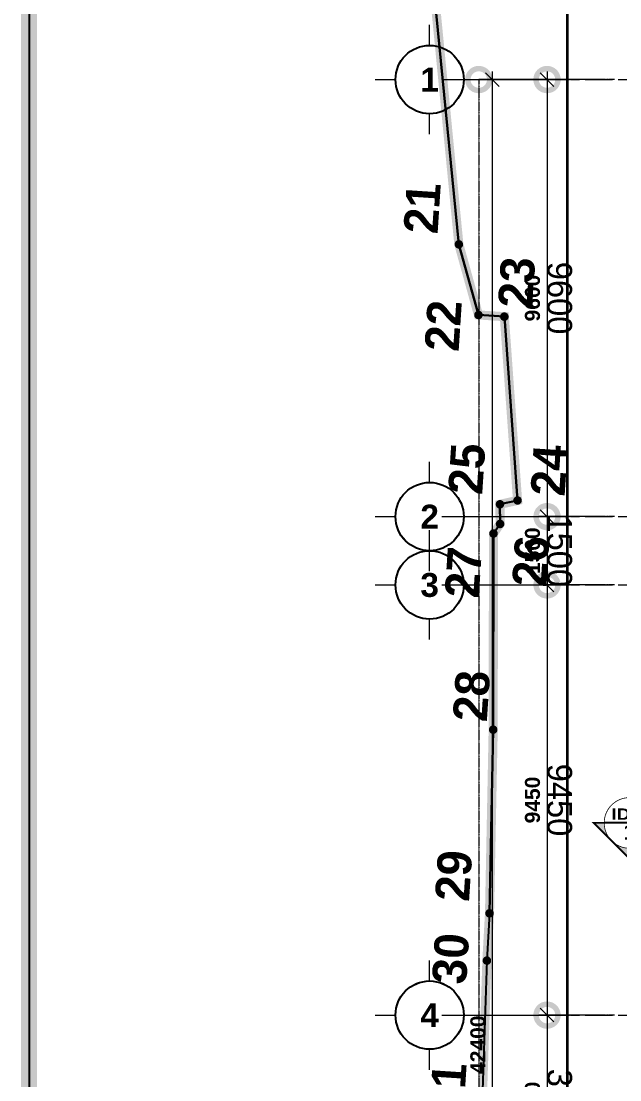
# Model space of a CAD drawing. Header units: millimetres. Extents: x -100356 to 314685, y 446 to 1273965.
# Drawn here: x 17056 to 30212, y 611034 to 634287 of the extents above; entities that cross this region are included whole.
import ezdxf
from ezdxf.enums import TextEntityAlignment as Align
from ezdxf.xclip import XClip

# ---------------------------------------------------------------- set-up
doc = ezdxf.new("R2010")
doc.units = ezdxf.units.MM
doc.header["$XCLIPFRAME"] = 2
for name, pattern in [('20180221 BF$0$DASHDOT', [1, 0.5, -0.25, 0, -0.25]), ('CENTER', [2, 1.25, -0.25, 0.25, -0.25]), ('CENTER2', [28.575, 19.05, -3.175, 3.175, -3.175]), ('DASHED', [0.75, 0.5, -0.25]), ('gf$0$CENTER2', [28.575, 19.05, -3.175, 3.175, -3.175]), ('gf$0$Kume - Grid Line', [10.5, 6, -1.25, 2, -1.25]), ('Kume - Grid Line', [10.5, 6, -1.25, 2, -1.25])]:
    doc.linetypes.add(name, pattern=pattern)
doc.layers.get('DEFPOINTS').update_dxf_attribs({"lineweight": 13})
for name, color, linetype in [('20180221 BF$0$10', 1, 'Continuous'), ('20180221 BF$0$sohieu_diem', 2, 'Continuous'), ('20180221 BF$0$TREE', 99, 'Continuous')]:
    doc.layers.add(name, color=color, linetype=linetype)
for name, color, linetype, lineweight in [('20180221 BF$0$setback', 1, 'Continuous', 13), ('20180330-Ascent Plaza-TP-Ban ve so bo$0$KÍNH', 150, 'Continuous', 9), ('A-_ANOT----_D', 7, 'Continuous', 5), ('A.Axis', 251, 'CENTER2', 13), ('A.Concrete', 7, 'Continuous', 25), ('gf$0$A.Axis', 251, 'gf$0$CENTER2', 13), ('LDIM OUT', 250, 'Continuous', 13), ('LGI', 250, 'CENTER', 9), ('luoicot', 30, 'Continuous', 13), ('net thay', 137, 'Continuous', 15), ('TEXT', 6, 'Continuous', 20), ('TXT', 1, 'Continuous', 25)]:
    doc.layers.add(name, color=color, linetype=linetype, lineweight=lineweight)
doc.layers.add('@area depoint', color=8, linetype='Continuous', lineweight=35, plot=False)
doc.styles.add('20180221 BF$0$VAPTIMN', font='VNI-Aptima-Bold.TTF')
doc.styles.add('ARIAL', font='Font - TrueType - Arial Bold.ttf')
doc.styles.add('Arial_4', font='Font - TrueType - Arial.ttf', dxfattribs={"width": 0.95, "height": 540})
doc.styles.add('PSDG - Title', font='seguisb_0.ttf', dxfattribs={"height": 2.5})
doc.dimstyles.new('A3_-_A4_1', dxfattribs={"dimscale": 304.8, "dimtxt": 550.940076, "dimasz": 3.149606, "dimexe": 0, "dimexo": 0.0625, "dimgap": 0, "dimtad": 1, "dimdec": 0, "dimzin": 0, "dimdsep": 46, "dimtxsty": 'Arial_4', "dimblk1": 'DOTSMALL', "dimblk2": 'DOTSMALL', "dimsah": 1, "dimcen": 0.09, "dimazin": 0, "dimtfac": 1, "dimtdec": 4, "dimtix": 1, "dimtmove": 0, "dimatfit": 3, "dimfxl": 4.92126, "dimfxlon": 1, "dimtvp": 1, "dimtolj": 1, "dimtzin": 0, "dimarcsym": 2})
doc.dimstyles.new('A3_-_A4_2', dxfattribs={"dimscale": 304.8, "dimtxt": 550.940076, "dimasz": 3.149606, "dimexe": 0, "dimexo": 0.0625, "dimgap": 0, "dimtad": 1, "dimdec": 0, "dimzin": 0, "dimdsep": 46, "dimtxsty": 'Arial_4', "dimblk1": 'DOTSMALL', "dimblk2": 'DOTSMALL', "dimsah": 1, "dimcen": 0.09, "dimazin": 0, "dimtfac": 1, "dimtdec": 4, "dimtix": 1, "dimtmove": 2, "dimatfit": 3, "dimfxl": 4.92126, "dimfxlon": 1, "dimtvp": 1, "dimtolj": 1, "dimtzin": 0, "dimarcsym": 2})
doc.dimstyles.new('TL 150 OUT', dxfattribs={"dimscale": 150, "dimtxt": 2.2, "dimasz": 2, "dimexe": 1.2, "dimexo": 1.5, "dimgap": 1, "dimtad": 1, "dimdec": 0, "dimdsep": 46, "dimtxsty": 'ARIAL', "dimblk": 'OBLIQUE', "dimcen": 2, "dimdle": 1.2, "dimclrd": 256, "dimclre": 256, "dimclrt": 4, "dimaunit": 1, "dimadec": 0, "dimazin": 0, "dimtfac": 1, "dimtdec": 0, "dimtix": 1, "dimtmove": 2, "dimatfit": 3, "dimfxl": 1, "dimtolj": 1, "dimtzin": 0, "dimarcsym": 0})

# ---------------------------------------------------------------- blocks, each defined once
blk = doc.blocks.new('_Oblique')
at = {"color": 0, "linetype": 'ByBlock', "lineweight": -2}
blk.add_line((-0.5, -0.5), (0.5, 0.5), dxfattribs=at)
blk = doc.blocks.new('*D493')
at = {"layer": 'DEFPOINTS', "color": 0, "ltscale": 1000, "transparency": 16777216}
for p in [(2129, 9600), (3629, 9600), (2129, 0)]:
    blk.add_point(p, dxfattribs=at)
at = {"layer": 'LDIM OUT', "lineweight": -2, "ltscale": 1000, "transparency": 16777216}
for p, q in [((3629, -180), (3629, 9780)), ((2354, 9600), (3809, 9600)), ((2354, 0), (3809, 0))]:
    blk.add_line(p, q, dxfattribs=at)
at = {"layer": 'LDIM OUT', "lineweight": -2, "ltscale": 1000, "transparency": 16777216, "xscale": 300, "yscale": 300, "zscale": 300}
for p, rotation in [((3629, 9600), 90), ((3629, 0), 270)]:
    blk.add_blockref('_Oblique', p, dxfattribs=dict(at, rotation=rotation))
at = {"layer": 'LDIM OUT', "color": 4, "ltscale": 1000, "transparency": 16777216, "insert": (3947, 4800), "char_height": 330, "attachment_point": 5, "rotation": 270, "style": 'ARIAL'}
blk.add_mtext('\\A1;9600', dxfattribs=at)
blk = doc.blocks.new('*D494')
at = {"layer": 'DEFPOINTS', "color": 0, "ltscale": 1000, "transparency": 16777216}
for p in [(2129, 11100), (3629, 11100), (2129, 9600)]:
    blk.add_point(p, dxfattribs=at)
at = {"layer": 'LDIM OUT', "lineweight": -2, "ltscale": 1000, "transparency": 16777216}
for p, q in [((3629, 9420), (3629, 11280)), ((2354, 11100), (3809, 11100)), ((2354, 9600), (3809, 9600))]:
    blk.add_line(p, q, dxfattribs=at)
at = {"layer": 'LDIM OUT', "lineweight": -2, "ltscale": 1000, "transparency": 16777216, "xscale": 300, "yscale": 300, "zscale": 300}
for p, rotation in [((3629, 11100), 90), ((3629, 9600), 270)]:
    blk.add_blockref('_Oblique', p, dxfattribs=dict(at, rotation=rotation))
at = {"layer": 'LDIM OUT', "color": 4, "ltscale": 1000, "transparency": 16777216, "insert": (3947, 10350), "char_height": 330, "attachment_point": 5, "rotation": 270, "style": 'ARIAL'}
blk.add_mtext('\\A1;1500', dxfattribs=at)
blk = doc.blocks.new('*D495')
at = {"layer": 'DEFPOINTS', "color": 0, "ltscale": 1000, "transparency": 16777216}
for p in [(2129, 20550), (3629, 20550), (2129, 11100)]:
    blk.add_point(p, dxfattribs=at)
at = {"layer": 'LDIM OUT', "lineweight": -2, "ltscale": 1000, "transparency": 16777216}
for p, q in [((3629, 10920), (3629, 20730)), ((2354, 20550), (3809, 20550)), ((2354, 11100), (3809, 11100))]:
    blk.add_line(p, q, dxfattribs=at)
at = {"layer": 'LDIM OUT', "lineweight": -2, "ltscale": 1000, "transparency": 16777216, "xscale": 300, "yscale": 300, "zscale": 300}
for p, rotation in [((3629, 20550), 90), ((3629, 11100), 270)]:
    blk.add_blockref('_Oblique', p, dxfattribs=dict(at, rotation=rotation))
at = {"layer": 'LDIM OUT', "color": 4, "ltscale": 1000, "transparency": 16777216, "insert": (3947, 15825), "char_height": 330, "attachment_point": 5, "rotation": 270, "style": 'ARIAL'}
blk.add_mtext('\\A1;9450', dxfattribs=at)
blk = doc.blocks.new('*D496')
at = {"layer": 'DEFPOINTS', "color": 0, "ltscale": 1000, "transparency": 16777216}
for p in [(2129, 24500), (3629, 24500), (2129, 20550)]:
    blk.add_point(p, dxfattribs=at)
at = {"layer": 'LDIM OUT', "lineweight": -2, "ltscale": 1000, "transparency": 16777216}
for p, q in [((3629, 20370), (3629, 24680)), ((2354, 24500), (3809, 24500)), ((2354, 20550), (3809, 20550))]:
    blk.add_line(p, q, dxfattribs=at)
at = {"layer": 'LDIM OUT', "lineweight": -2, "ltscale": 1000, "transparency": 16777216, "xscale": 300, "yscale": 300, "zscale": 300}
for p, rotation in [((3629, 24500), 90), ((3629, 20550), 270)]:
    blk.add_blockref('_Oblique', p, dxfattribs=dict(at, rotation=rotation))
at = {"layer": 'LDIM OUT', "color": 4, "ltscale": 1000, "transparency": 16777216, "insert": (3947, 22525), "char_height": 330, "attachment_point": 5, "rotation": 270, "style": 'ARIAL'}
blk.add_mtext('\\A1;3950', dxfattribs=at)
blk = doc.blocks.new('*D509')
at = {"layer": 'DEFPOINTS', "color": 0, "ltscale": 1000, "transparency": 16777216}
for p in [(2129, 42400), (2129, 0), (4829, 0)]:
    blk.add_point(p, dxfattribs=at)
at = {"layer": 'LDIM OUT', "lineweight": -2, "ltscale": 1000, "transparency": 16777216}
for p, q in [((4829, 42580), (4829, -180)), ((2354, 42400), (5009, 42400)), ((2354, 0), (5009, 0))]:
    blk.add_line(p, q, dxfattribs=at)
at = {"layer": 'LDIM OUT', "lineweight": -2, "ltscale": 1000, "transparency": 16777216, "xscale": 300, "yscale": 300, "zscale": 300}
for p, rotation in [((4829, 42400), 90), ((4829, 0), 270)]:
    blk.add_blockref('_Oblique', p, dxfattribs=dict(at, rotation=rotation))
at = {"layer": 'LDIM OUT', "color": 4, "ltscale": 1000, "transparency": 16777216, "insert": (5147, 21200), "char_height": 330, "attachment_point": 5, "rotation": 270, "style": 'ARIAL'}
blk.add_mtext('\\A1;42400', dxfattribs=at)
blk = doc.blocks.new('BLOCK TRUC')
for p, q in [((0, 500), (0, 800)), ((500, 0), (800, 0)), ((-800, 0), (-500, 0)), ((0, -800), (0, -500))]:
    blk.add_line(p, q)
at = {"lineweight": 25}
blk.add_circle((0, 0), 500, dxfattribs=at)
at = {"style": 'ARIAL'}
blk.add_attdef('1-2', text='', height=350, rotation=0, dxfattribs=at).set_placement((0, 0), align=Align.MIDDLE_CENTER)
blk = doc.blocks.new('_DotSmall')
at = {"color": 0, "linetype": 'ByBlock', "const_width": 0.5}
blk.add_lwpolyline([(-0.0625, 0, 1), (0.0625, 0, 1)], format="xyb", close=True, dxfattribs=at)
blk = doc.blocks.new('*D521')
at = {"layer": 'A.Axis', "color": 0, "lineweight": -2, "transparency": 16777216}
for p, q in [((44548, -1500), (46029, -1500)), ((46029, -11100), (46029, -1500)), ((44548, -11100), (46029, -11100))]:
    blk.add_line(p, q, dxfattribs=at)
at = {"layer": 'DEFPOINTS', "color": 0, "transparency": 16777216}
for p in [(44529, -1500), (46029, -1500), (44529, -11100)]:
    blk.add_point(p, dxfattribs=at)
at = {"layer": 'A.Axis', "color": 0, "lineweight": -2, "transparency": 16777216, "xscale": 960, "yscale": 960, "zscale": 960}
for p, rotation in [((46029, -1500), 90), ((46029, -11100), 270)]:
    blk.add_blockref('_DotSmall', p, dxfattribs=dict(at, rotation=rotation))
at = {"layer": 'A.Axis', "color": 0, "transparency": 16777216, "insert": (45753, -6300), "char_height": 540, "attachment_point": 5, "rotation": 90, "style": 'Arial_4'}
blk.add_mtext('\\A1;9600', dxfattribs=at)
blk = doc.blocks.new('*D522')
at = {"layer": 'A.Axis', "color": 0, "lineweight": -2, "transparency": 16777216}
for p, q in [((44548, 0), (46029, 0)), ((46029, -1500), (46029, 0)), ((44548, -1500), (46029, -1500))]:
    blk.add_line(p, q, dxfattribs=at)
at = {"layer": 'DEFPOINTS', "color": 0, "transparency": 16777216}
for p in [(44529, 0), (46029, 0), (44529, -1500)]:
    blk.add_point(p, dxfattribs=at)
at = {"layer": 'A.Axis', "color": 0, "lineweight": -2, "transparency": 16777216, "xscale": 960, "yscale": 960, "zscale": 960}
for p, rotation in [((46029, 0), 90), ((46029, -1500), 270)]:
    blk.add_blockref('_DotSmall', p, dxfattribs=dict(at, rotation=rotation))
at = {"layer": 'A.Axis', "color": 0, "transparency": 16777216, "insert": (45753, -750), "char_height": 540, "attachment_point": 5, "rotation": 90, "style": 'Arial_4'}
blk.add_mtext('\\A1;1500', dxfattribs=at)
blk = doc.blocks.new('*D523')
at = {"layer": 'A.Axis', "color": 0, "lineweight": -2, "transparency": 16777216}
for p, q in [((44548, 9450), (46029, 9450)), ((46029, 0), (46029, 9450)), ((44548, 0), (46029, 0))]:
    blk.add_line(p, q, dxfattribs=at)
at = {"layer": 'DEFPOINTS', "color": 0, "transparency": 16777216}
for p in [(44529, 9450), (46029, 9450), (44529, 0)]:
    blk.add_point(p, dxfattribs=at)
at = {"layer": 'A.Axis', "color": 0, "lineweight": -2, "transparency": 16777216, "xscale": 960, "yscale": 960, "zscale": 960}
for p, rotation in [((46029, 9450), 90), ((46029, 0), 270)]:
    blk.add_blockref('_DotSmall', p, dxfattribs=dict(at, rotation=rotation))
at = {"layer": 'A.Axis', "color": 0, "transparency": 16777216, "insert": (45753, 4725), "char_height": 540, "attachment_point": 5, "rotation": 90, "style": 'Arial_4'}
blk.add_mtext('\\A1;9450', dxfattribs=at)
blk = doc.blocks.new('*D524')
at = {"layer": 'A.Axis', "color": 0, "lineweight": -2, "transparency": 16777216}
for p, q in [((44548, 13400), (46029, 13400)), ((46029, 9450), (46029, 13400)), ((44548, 9450), (46029, 9450))]:
    blk.add_line(p, q, dxfattribs=at)
at = {"layer": 'DEFPOINTS', "color": 0, "transparency": 16777216}
for p in [(44529, 13400), (46029, 13400), (44529, 9450)]:
    blk.add_point(p, dxfattribs=at)
at = {"layer": 'A.Axis', "color": 0, "lineweight": -2, "transparency": 16777216, "xscale": 960, "yscale": 960, "zscale": 960}
for p, rotation in [((46029, 13400), 90), ((46029, 9450), 270)]:
    blk.add_blockref('_DotSmall', p, dxfattribs=dict(at, rotation=rotation))
at = {"layer": 'A.Axis', "color": 0, "transparency": 16777216, "insert": (45753, 11425), "char_height": 540, "attachment_point": 5, "rotation": 90, "style": 'Arial_4'}
blk.add_mtext('\\A1;3950', dxfattribs=at)
blk = doc.blocks.new('*D536')
at = {"layer": 'A.Axis', "color": 0, "lineweight": -2, "transparency": 16777216}
for p, q in [((46048, 31300), (47529, 31300)), ((47529, 31300), (47529, 14376)), ((47529, -11100), (47529, 12426)), ((46048, -11100), (47529, -11100))]:
    blk.add_line(p, q, dxfattribs=at)
at = {"layer": 'DEFPOINTS', "color": 0, "transparency": 16777216}
for p in [(46029, 31300), (47529, 31300), (46029, -11100)]:
    blk.add_point(p, dxfattribs=at)
at = {"layer": 'A.Axis', "color": 0, "lineweight": -2, "transparency": 16777216, "xscale": 960, "yscale": 960, "zscale": 960}
for p, rotation in [((47529, 31300), 90), ((47529, -11100), 270)]:
    blk.add_blockref('_DotSmall', p, dxfattribs=dict(at, rotation=rotation))
at = {"layer": 'A.Axis', "color": 0, "transparency": 16777216, "insert": (46828, 12426), "char_height": 540, "attachment_point": 1, "rotation": 90, "line_spacing_factor": 0.941778, "style": 'Arial_4'}
blk.add_mtext('\\A1;42400', dxfattribs=at)
blk = doc.blocks.new('*U593')
h = blk.add_hatch(color=256)
h.paths.add_polyline_path([(0, 7.86), (-3.93, 3.93, -0.198912), (0, 5.56, -0.198912), (3.93, 3.93)])
h.paths.add_polyline_path([(3.93, 3.93, -0.198912), (5.56, 0), (7.86, 0)])
h.paths.add_polyline_path([(-3.93, 3.93), (-7.86, 0), (-5.56, 0, -0.198912)])
at = {"color": 1}
blk.add_line((5.56, 0), (-5.56, 0), dxfattribs=at)
for points, const_width in [([(-5.56, 0), (-7.86, 0), (0, 7.86), (7.86, 0), (5.56, 0)], 0.397), ([(7.86, 6.35), (7.86, 0)], 1)]:
    blk.add_lwpolyline(points, dxfattribs=dict(const_width=const_width))
at = {"const_width": 0.167}
blk.add_lwpolyline([(-5.56, 0, -0.414214), (0, 5.56, -0.414214), (5.56, 0, -0.414214), (0, -5.56, -0.414214), (-5.56, 0, -1.041379)], format="xyb", dxfattribs=at)
at = {"linetype": 'DASHED', "ltscale": 2, "const_width": 0.1}
blk.add_lwpolyline([(5.56, 0), (7.86, 0)], dxfattribs=at)
at = {"color": 2, "style": 'PSDG - Title'}
blk.add_attdef('#', text='', height=2.38, dxfattribs=at).set_placement((0, 1.98), align=Align.MIDDLE_CENTER)
at = {"color": 2, "style": 'PSDG - Title', "width": 0.998746}
blk.add_attdef('A100', text='', height=2.38, dxfattribs=at).set_placement((-3.97, -3.18), (3.97, -3.18), align=Align.FIT)
blk = doc.blocks.new('SECTION SYMBOL 2')
at = {"layer": 'TXT'}
ref = blk.add_blockref('*U593', (-38519, -5228, 0), dxfattribs=dict(at, xscale=-100, yscale=100, zscale=100, rotation=180))
ref.add_attrib('#', '1', dxfattribs={"layer": '0', "color": 2, "height": 333, "style": 'ARIAL'}).set_placement((-38519, -5428, 0), align=Align.MIDDLE_CENTER)
ref.add_attrib('A100', 'ID-#', dxfattribs={"layer": '0', "color": 2, "height": 250, "style": 'ARIAL', "width": 1.186702}).set_placement((-38916, -5160, 0), (-38133, -5160, 0), align=Align.FIT)
blk = doc.blocks.new('20180221 BF$0$hientrang')
at = {"layer": '20180221 BF$0$10', "color": 1, "linetype": 'Continuous'}
for p, q in [((-71608, 106512, 0), (-64687, 107633, 0)), ((-77900, 105350, 0), (-82200, 105085, 0)), ((-86230, 104910, 0), (-82200, 105085, 0))]:
    blk.add_line(p, q, dxfattribs=at)
at = {"layer": '20180221 BF$0$10', "color": 1}
for p, q in [((-64687, 107633, 0), (-71608, 106512, 0)), ((-71608, 106512, 0), (-73129, 105984, 0)), ((-73129, 105984, 0), (-73130, 105414, 0)), ((-77900, 105350, 0), (-82200, 105085, 0)), ((-77680, 105219, 0), (-77900, 105350, 0)), ((-73130, 105414, 0), (-77140, 104869, 0)), ((-77250, 105249, 0), (-77680, 105219, 0)), ((-77140, 104869, 0), (-77250, 105249, 0)), ((-87270, 104902, 0), (-90121, 104815, 0)), ((-86230, 104910, 0), (-87270, 104902, 0)), ((-82200, 105085, 0), (-86230, 104910, 0))]:
    blk.add_line(p, q, dxfattribs=at)
at = {"layer": '20180221 BF$0$10', "color": 1, "linetype": 'Continuous', "elevation": 0}
for points in [[(-77900, 105350), (-77680, 105219), (-77250, 105249), (-77140, 104869), (-73130, 105414), (-73129, 105984), (-71608, 106512)], [(-86230, 104910), (-87270, 104902), (-90121, 104815)]]:
    blk.add_lwpolyline(points, dxfattribs=at)
at = {"layer": '20180221 BF$0$setback', "color": 1, "linetype": '20180221 BF$0$DASHDOT', "ltscale": 200, "const_width": 200, "elevation": 0}
blk.add_lwpolyline([(-64687, 107633), (-71608, 106512), (-73129, 105984), (-73130, 105414), (-77140, 104869), (-77250, 105249), (-77680, 105219), (-77900, 105350), (-82200, 105085), (-86230, 104910), (-87270, 104902), (-90121, 104815), (-91714, 102077), (-92674, 102048), (-92312, 95898), (-95312, 95702), (-99272, 95417), (-103263, 95232), (-108843, 94729), (-111844, 94613), (-113704, 94445), (-110540, 43326), (-98301, 45606), (-91530, 9756)], dxfattribs=at)
at = {"layer": '20180221 BF$0$sohieu_diem', "color": 3, "const_width": 93.8, "elevation": 0}
for points in [[(-71655, 106512, 1), (-71562, 106512, 1)], [(-73176, 105984, 1), (-73082, 105984, 1)], [(-77947, 105350, 1), (-77853, 105350, 1)], [(-77297, 105249, 1), (-77203, 105249, 1)], [(-73177, 105414, 1), (-73083, 105414, 1)], [(-82247, 105085, 1), (-82153, 105085, 1)], [(-77727, 105220, 1), (-77633, 105219, 1)], [(-87317, 104902, 1), (-87224, 104902, 1)], [(-86277, 104910, 1), (-86184, 104910, 1)], [(-77187, 104869, 1), (-77094, 104869, 1)]]:
    blk.add_lwpolyline(points, format="xyb", close=True, dxfattribs=at)
at = {"layer": '20180221 BF$0$sohieu_diem', "color": 3, "style": '20180221 BF$0$VAPTIMN'}
for s, p in [('21', (-71423, 106993, 0)), ('22', (-73972, 106368, 0)), ('27', (-79349, 105584, 0)), ('25', (-77076, 105653, 0)), ('30', (-87834, 105327, 0)), ('29', (-86014, 105376, 0)), ('31', (-90682, 105203, 0)), ('28', (-82050, 105235, 0)), ('23', (-72922, 104819, 0)), ('26', (-79012, 104122, 0)), ('24', (-76997, 103843, 0))]:
    blk.add_text(s, height=750, rotation=359.9273, dxfattribs=at).set_placement(p)
blk = doc.blocks.new('gf$0$grid tower-gf')
at = {"layer": 'gf$0$A.Axis', "linetype": 'gf$0$Kume - Grid Line', "lineweight": 9, "ltscale": 100}
for p, q in [((48341.2, -0.1), (-14918.8, -0.1)), ((48341.2, -1500.1), (-14918.8, -1500.1)), ((48341.2, -11100.1), (-14918.8, -11100.1))]:
    blk.add_line(p, q, dxfattribs=at)
blk = doc.blocks.new('X-GRID')
at = {"layer": 'LGI', "ltscale": 1500}
for p, q in [((5008.8, 20550), (-25023.2, 20550)), ((5008.8, 11100), (-57318.6, 11100)), ((5008.8, 9600), (-57318.6, 9600)), ((5008.8, 0), (-57318.6, 0))]:
    blk.add_line(p, q, dxfattribs=at)
at = {"xscale": 1.5, "yscale": 1.5, "zscale": 1.5, "rotation": 180}
for p, values in [((6208.8, 20550), {'1-2': '4'}), ((6208.8, 11100), {'1-2': '3'}), ((6208.8, 9600), {'1-2': '2'}), ((6208.8, 0), {'1-2': '1'})]:
    blk.add_blockref('BLOCK TRUC', p, dxfattribs=at).add_auto_attribs(values)
at = {"layer": 'LDIM OUT', "ltscale": 1000}
for base, p1, p2, picture, middle in [((4828.8, 0), (2128.8, 42400), (2128.8, 0), '*D509', (5147.3, 21200)), ((3628.8, 24500), (2128.8, 20550), (2128.8, 24500), '*D496', (3947.4, 22525)), ((3628.8, 20550), (2128.8, 11100), (2128.8, 20550), '*D495', (3947.3, 15825)), ((3628.8, 11100), (2128.8, 9600), (2128.8, 11100), '*D494', (3947.3, 10350)), ((3628.8, 9600), (2128.8, 0), (2128.8, 9600), '*D493', (3947.3, 4800))]:
    dim = blk.add_linear_dim(base=base, p1=p1, p2=p2, angle=90, dimstyle='TL 150 OUT', override={"dimtad": 4}, dxfattribs=at)
    dim.commit()
    dim.dimension.update_dxf_attribs({"geometry": picture, "text_midpoint": middle})
blk = doc.blocks.new('A$C60262ED2')
at = {"rotation": 180}
blk.add_blockref('X-GRID', (7409, 51484, 0), dxfattribs=at)
blk = doc.blocks.new('column')
at = {"layer": 'luoicot', "ltscale": 0.5}
blk.add_blockref('A$C60262ED2', (-47109, -40384, 0), dxfattribs=at)
blk = doc.blocks.new('grid tower')
at = {"layer": 'A.Axis', "linetype": 'Kume - Grid Line', "lineweight": 9, "ltscale": 100}
for p, q in [((48341.2, 9449.9), (17376.6, 9449.9)), ((48341.2, -0.1), (-14918.8, -0.1)), ((48341.2, -1500.1), (-14918.8, -1500.1)), ((48341.2, -11100.1), (-14918.8, -11100.1))]:
    blk.add_line(p, q, dxfattribs=at)
at = {"layer": 'A.Axis'}
dim = blk.add_linear_dim(base=(47528.6, 31299.9), p1=(46028.6, -11100.1), p2=(46028.6, 31299.9), angle=90, dimstyle='A3_-_A4_2', override={"dimpost": '<>', "dimfxl": 42399.999999}, dxfattribs=at)
dim.commit()
dim.dimension.update_dxf_attribs({"geometry": '*D536', "text_midpoint": (47187.5, 13400.8), "dimtype": 128, "text_rotation": 90})
for base, p1, p2, override, picture, middle in [((46028.6, 13399.9), (44528.6, 9449.9), (44528.6, 13399.9), {"dimpost": '<>', "dimfxl": 3950}, '*D524', (45752.7, 11424.9)), ((46028.6, 9449.9), (44528.6, -0.1), (44528.6, 9449.9), {"dimpost": '<>', "dimfxl": 9450.001482}, '*D523', (45752.9, 4724.9)), ((46028.6, -0.1), (44528.6, -1500.1), (44528.6, -0.1), {"dimpost": '<>', "dimfxl": 1500}, '*D522', (45752.9, -750.1)), ((46028.6, -1500.1), (44528.6, -11100.1), (44528.6, -1500.1), {"dimpost": '<>', "dimfxl": 9600}, '*D521', (45752.9, -6300.1))]:
    dim = blk.add_linear_dim(base=base, p1=p1, p2=p2, angle=90, dimstyle='A3_-_A4_1', override=override, dxfattribs=at)
    dim.commit()
    dim.dimension.update_dxf_attribs({"geometry": picture, "text_midpoint": middle})

msp = doc.modelspace()

# ---------------------------------------------------------------- linework, layer by layer
at = {"layer": '@area depoint', "ltscale": 0.5, "elevation": 0}
msp.add_lwpolyline([(29051.7, 575491.7), (88451.7, 575491.7), (88451.7, 659491.7), (29051.7, 659491.7)], close=True, dxfattribs=at)
at = {"layer": 'DEFPOINTS', "const_width": 345.1, "elevation": 0}
msp.add_lwpolyline([(17228.7, 568320.6), (17228.7, 669102.4), (159772.7, 669102.4), (159772.7, 568320.6)], close=True, dxfattribs=at)
at = {"layer": 'net thay', "ltscale": 0.5, "elevation": 0}
msp.add_lwpolyline([(155051.7, 575491.7), (155051.7, 664591.7), (29051.7, 664591.7), (29051.7, 575491.7)], close=True, dxfattribs=at)

# ---------------------------------------------------------------- block references
at = {"layer": '20180221 BF$0$TREE'}
ref = msp.add_blockref('20180221 BF$0$hientrang', (137502.3, 694113, 0), dxfattribs=dict(at, rotation=86.37342821610302))
XClip(ref).set_block_clipping_path([(-133148.1755428242, 112075.9558377523), (-124131.7889780848, -30182.5877385634), (-23551.8986045148, -23807.8059542924), (-32568.2851692542, 118450.7376220233)])
at = {"layer": '20180330-Ascent Plaza-TP-Ban ve so bo$0$KÍNH', "rotation": 180}
msp.add_blockref('gf$0$grid tower-gf', (74640.7, 621904.9, 0), dxfattribs=at)
at = {"layer": 'A-_ANOT----_D', "rotation": 180}
msp.add_blockref('grid tower', (74640.7, 621905, 0), dxfattribs=at)
at = {"layer": 'A.Concrete'}
for p in [(71940.8, 621905, 0), (71940.7, 621904.9, 0)]:
    msp.add_blockref('column', p, dxfattribs=at)
at = {"layer": 'TEXT'}
msp.add_blockref('SECTION SYMBOL 2', (68942.8, 621905, 0), dxfattribs=at)

doc.saveas('drawing.dxf')
